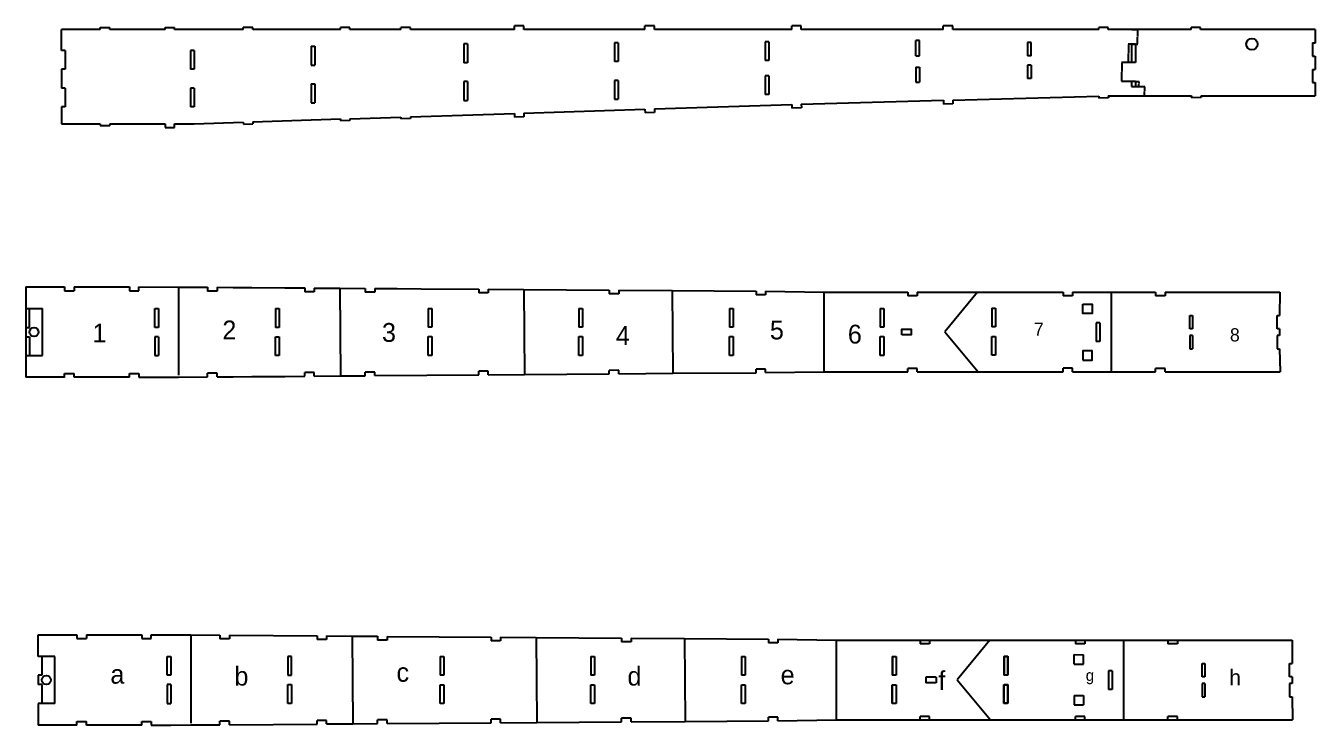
# Model space of a CAD drawing. Extents: x 8453 to 11023, y 19221 to 20564.
# Drawn here: x 10338 to 11023, y 20000 to 20371 of the extents above; entities that cross this region are included whole.
import ezdxf

# ---------------------------------------------------------------- set-up
doc = ezdxf.new("R2010")
doc.units = 0
doc.header["$MEASUREMENT"] = 0
doc.layers.get('0').update_dxf_attribs({"linetype": 'CONTINUOUS'})
doc.layers.get('Defpoints').update_dxf_attribs({"linetype": 'CONTINUOUS'})
doc.layers.add('7', color=7, linetype='CONTINUOUS')
doc.styles.add('样式_40', font='txt', dxfattribs={"height": 10})
doc.dimstyles.get("Standard").update_dxf_attribs({"dimtxt": 0.18, "dimasz": 0.18, "dimexe": 0.18, "dimexo": 0.0625, "dimgap": 0.09, "dimtad": 0, "dimtih": 1, "dimtoh": 1, "dimdec": 4, "dimzin": 0, "dimdsep": 46, "dimtxsty": 'STANDARD', "dimcen": 0.09, "dimadec": 0, "dimazin": 0, "dimtfac": 1, "dimtdec": 4, "dimtofl": 0, "dimtmove": 2, "dimatfit": 3, "dimfxl": 1, "dimtolj": 1, "dimtzin": 0, "dimarcsym": 0})

# ---------------------------------------------------------------- blocks, each defined once
blk = doc.blocks.new('*U103')
at = {"color": 242, "linetype": 'ByBlock', "style": '样式_40'}
blk.add_text('a', height=10, dxfattribs=at).set_placement((9543.49, 19951.82))
blk = doc.blocks.new('*U104')
at = {"color": 242, "linetype": 'ByBlock', "style": '样式_40'}
blk.add_text('b', height=10, dxfattribs=at).set_placement((9609.34, 19950.81))
blk = doc.blocks.new('*U105')
at = {"color": 242, "linetype": 'ByBlock', "style": '样式_40'}
blk.add_text('c', height=10, dxfattribs=at).set_placement((9695.35, 19952.83))
blk = doc.blocks.new('*U106')
at = {"color": 242, "linetype": 'ByBlock', "style": '样式_40'}
blk.add_text('d', height=10, dxfattribs=at).set_placement((9817.98, 19950.81))
blk = doc.blocks.new('*U107')
at = {"color": 242, "linetype": 'ByBlock', "style": '样式_40'}
blk.add_text('e', height=10, dxfattribs=at).set_placement((9899.29, 19951.49))
blk = doc.blocks.new('*U108')
at = {"color": 242, "linetype": 'ByBlock', "style": '样式_40'}
blk.add_text('f', height=10, dxfattribs=at).set_placement((9983.06, 19948.48))
blk = doc.blocks.new('*U109')
at = {"color": 244, "linetype": 'ByBlock'}
blk.add_text('g', height=6, dxfattribs=at).set_placement((10061.28, 19953.29))
blk = doc.blocks.new('*U120')
at = {"color": 242, "linetype": 'ByBlock', "style": '样式_40'}
blk.add_text('1', height=10, dxfattribs=at).set_placement((9540.51, 20139.99))
blk = doc.blocks.new('*U121')
at = {"color": 242, "linetype": 'ByBlock', "style": '样式_40'}
blk.add_text('2', height=10, dxfattribs=at).set_placement((9609.48, 20141.63))
blk = doc.blocks.new('*U122')
at = {"color": 242, "linetype": 'ByBlock', "style": '样式_40'}
blk.add_text('3', height=10, dxfattribs=at).set_placement((9694.21, 20140.32))
blk = doc.blocks.new('*U123')
at = {"color": 242, "linetype": 'ByBlock', "style": '样式_40'}
blk.add_text('4', height=10, dxfattribs=at).set_placement((9818.36, 20138.68))
blk = doc.blocks.new('*U124')
at = {"color": 242, "linetype": 'ByBlock', "style": '样式_40'}
blk.add_text('5', height=10, dxfattribs=at).set_placement((9900.14, 20141.63))
blk = doc.blocks.new('*U125')
at = {"color": 242, "linetype": 'ByBlock', "style": '样式_40'}
blk.add_text('6', height=10, dxfattribs=at).set_placement((9941.52, 20139.43))
blk = doc.blocks.new('*U126')
at = {"color": 244, "linetype": 'ByBlock'}
blk.add_text('7', height=7, dxfattribs=at).set_placement((10040.3, 20143.56))
blk = doc.blocks.new('*U127')
at = {"color": 244, "linetype": 'ByBlock'}
blk.add_text('8', height=7, dxfattribs=at).set_placement((10144.36, 20140.54))
blk = doc.blocks.new('*D140')
at = {"color": 0, "linetype": 'ByBlock', "lineweight": -2, "transparency": 16777216}
for p, q in [((10925.38, 20369), (10928.68, 20369)), ((10928.5, 20368.82), (10928.5, 20365.3)), ((10928.5, 20361.42), (10928.5, 20364.94)), ((10925.38, 20361.24), (10928.68, 20361.24))]:
    blk.add_line(p, q, dxfattribs=at)
at = {"color": 0, "linetype": 'ByBlock', "transparency": 16777216}
for points in [[(10928.47, 20368.82), (10928.53, 20368.82), (10928.5, 20369)], [(10928.47, 20361.42), (10928.53, 20361.42), (10928.5, 20361.24)]]:
    blk.add_solid(points, dxfattribs=at)
at = {"layer": 'Defpoints', "color": 0, "linetype": 'ByBlock', "transparency": 16777216}
for p in [(10925.32, 20369), (10928.5, 20369), (10925.32, 20361.24)]:
    blk.add_point(p, dxfattribs=at)
at = {"color": 0, "linetype": 'ByBlock', "transparency": 16777216, "insert": (10928.5, 20365.12), "char_height": 0.18, "attachment_point": 5}
blk.add_mtext('\\A1;7.7638', dxfattribs=at)
blk = doc.blocks.new('*D141')
at = {"color": 0, "linetype": 'ByBlock', "lineweight": -2, "transparency": 16777216}
for p, q in [((10925.26, 20361.24), (10923.46, 20361.24)), ((10923.64, 20361.06), (10923.64, 20356.53)), ((10925.26, 20351.47), (10923.46, 20351.47)), ((10923.64, 20351.65), (10923.64, 20356.17))]:
    blk.add_line(p, q, dxfattribs=at)
at = {"color": 0, "linetype": 'ByBlock', "transparency": 16777216}
for points in [[(10923.61, 20361.06), (10923.67, 20361.06), (10923.64, 20361.24)], [(10923.61, 20351.65), (10923.67, 20351.65), (10923.64, 20351.47)]]:
    blk.add_solid(points, dxfattribs=at)
at = {"layer": 'Defpoints', "color": 0, "linetype": 'ByBlock', "transparency": 16777216}
for p in [(10925.32, 20361.24), (10923.64, 20351.47), (10925.32, 20351.47)]:
    blk.add_point(p, dxfattribs=at)
at = {"color": 0, "linetype": 'ByBlock', "transparency": 16777216, "insert": (10923.64, 20356.35), "char_height": 0.18, "attachment_point": 5}
blk.add_mtext('\\A1;9.7655', dxfattribs=at)
blk = doc.blocks.new('*D142')
at = {"color": 0, "linetype": 'ByBlock', "lineweight": -2, "transparency": 16777216}
for p, q in [((10925.26, 20351.47), (10919.86, 20351.47)), ((10920.04, 20351.29), (10920.04, 20346.65)), ((10920.04, 20341.65), (10920.04, 20346.29)), ((10925.26, 20341.47), (10919.86, 20341.47))]:
    blk.add_line(p, q, dxfattribs=at)
at = {"color": 0, "linetype": 'ByBlock', "transparency": 16777216}
for points in [[(10920.01, 20351.29), (10920.07, 20351.29), (10920.04, 20351.47)], [(10920.01, 20341.65), (10920.07, 20341.65), (10920.04, 20341.47)]]:
    blk.add_solid(points, dxfattribs=at)
at = {"layer": 'Defpoints', "color": 0, "linetype": 'ByBlock', "transparency": 16777216}
for p in [(10925.32, 20351.47), (10920.04, 20341.47), (10925.32, 20341.47)]:
    blk.add_point(p, dxfattribs=at)
at = {"color": 0, "linetype": 'ByBlock', "transparency": 16777216, "insert": (10920.04, 20346.47), "char_height": 0.18, "attachment_point": 5}
blk.add_mtext('\\A1;10.0000', dxfattribs=at)
blk = doc.blocks.new('*D143')
at = {"color": 0, "linetype": 'ByBlock', "lineweight": -2, "transparency": 16777216}
for p, q in [((10927.38, 20341.47), (10929.37, 20341.47)), ((10927.38, 20338.76), (10929.37, 20338.76)), ((10929.19, 20341.29), (10929.19, 20340.3)), ((10929.19, 20338.94), (10929.19, 20339.94))]:
    blk.add_line(p, q, dxfattribs=at)
at = {"color": 0, "linetype": 'ByBlock', "transparency": 16777216}
for points in [[(10929.16, 20341.29), (10929.22, 20341.29), (10929.19, 20341.47)], [(10929.16, 20338.94), (10929.22, 20338.94), (10929.19, 20338.76)]]:
    blk.add_solid(points, dxfattribs=at)
at = {"layer": 'Defpoints', "color": 0, "linetype": 'ByBlock', "transparency": 16777216}
for p in [(10927.32, 20341.47), (10927.32, 20338.76), (10929.19, 20338.76)]:
    blk.add_point(p, dxfattribs=at)
at = {"color": 0, "linetype": 'ByBlock', "transparency": 16777216, "insert": (10929.19, 20340.12), "char_height": 0.18, "attachment_point": 5}
blk.add_mtext('\\A1;2.7103', dxfattribs=at)
blk = doc.blocks.new('*D144')
at = {"color": 0, "linetype": 'ByBlock', "lineweight": -2, "transparency": 16777216}
for p, q in [((10927.38, 20338.76), (10932.3, 20338.76)), ((10932.12, 20338.58), (10932.12, 20336.45)), ((10927.38, 20333.77), (10932.3, 20333.77)), ((10932.12, 20333.95), (10932.12, 20336.09))]:
    blk.add_line(p, q, dxfattribs=at)
at = {"color": 0, "linetype": 'ByBlock', "transparency": 16777216}
for points in [[(10932.09, 20338.58), (10932.15, 20338.58), (10932.12, 20338.76)], [(10932.09, 20333.95), (10932.15, 20333.95), (10932.12, 20333.77)]]:
    blk.add_solid(points, dxfattribs=at)
at = {"layer": 'Defpoints', "color": 0, "linetype": 'ByBlock', "transparency": 16777216}
for p in [(10927.32, 20338.76), (10927.32, 20333.77), (10932.12, 20333.77)]:
    blk.add_point(p, dxfattribs=at)
at = {"color": 0, "linetype": 'ByBlock', "transparency": 16777216, "insert": (10932.12, 20336.27), "char_height": 0.18, "attachment_point": 5}
blk.add_mtext('\\A1;4.9873', dxfattribs=at)

msp = doc.modelspace()

# ---------------------------------------------------------------- linework, layer by layer
for p, q in [((10597.6615, 20369.00056), (10597.6615, 20371.00056)), ((10602.6615, 20371.00056), (10597.6615, 20371.00056)), ((10597.6615, 20369.00056), (10597.6615, 20371.00056)), ((10602.6615, 20371.00056), (10597.6615, 20371.00056)), ((10602.6615, 20369.00056), (10602.6615, 20371.00056)), ((10602.6615, 20369.00056), (10602.6615, 20371.00056)), ((10666.96252, 20369.00056), (10666.96252, 20371.00056)), ((10671.96252, 20371.00056), (10666.96252, 20371.00056)), ((10666.96252, 20369.00056), (10666.96252, 20371.00056)), ((10671.96252, 20371.00056), (10666.96252, 20371.00056)), ((10671.96252, 20369.00056), (10671.96252, 20371.00056)), ((10671.96252, 20369.00056), (10671.96252, 20371.00056)), ((10744.92495, 20369.00056), (10744.92495, 20371.00056)), ((10749.92495, 20371.00056), (10744.92495, 20371.00056)), ((10744.92495, 20369.00056), (10744.92495, 20371.00056)), ((10749.92495, 20371.00056), (10744.92495, 20371.00056)), ((10749.92495, 20369.00056), (10749.92495, 20371.00056)), ((10749.92495, 20369.00056), (10749.92495, 20371.00056)), ((10825.31302, 20369.00056), (10825.31302, 20371.00056)), ((10830.31302, 20371.00056), (10825.31302, 20371.00056)), ((10825.31302, 20369.00056), (10825.31302, 20371.00056)), ((10830.31302, 20371.00056), (10825.31302, 20371.00056)), ((10830.31302, 20369.00056), (10830.31302, 20371.00056)), ((10830.31302, 20369.00056), (10830.31302, 20371.00056)), ((10357.19443, 20357.94469), (10357.19443, 20369.00056)), ((10377.82797, 20369.00056), (10357.19443, 20369.00056)), ((10357.19443, 20357.94469), (10357.19443, 20369.00056)), ((10377.82797, 20369.00056), (10357.19443, 20369.00056)), ((10377.82797, 20369.00056), (10377.82797, 20370.00056)), ((10377.82797, 20370.00056), (10382.82797, 20370.00056)), ((10377.82797, 20369.00056), (10377.82797, 20370.00056)), ((10377.82797, 20370.00056), (10382.82797, 20370.00056)), ((10382.82797, 20369.00056), (10382.82797, 20370.00056)), ((10382.82797, 20369.00056), (10382.82797, 20370.00056)), ((10412.17546, 20369.00056), (10382.82797, 20369.00056)), ((10412.17546, 20369.00056), (10382.82797, 20369.00056)), ((10412.17546, 20369.00056), (10412.17546, 20370.00056)), ((10412.17546, 20370.00056), (10417.17546, 20370.00056)), ((10412.17546, 20369.00056), (10412.17546, 20370.00056)), ((10412.17546, 20370.00056), (10417.17546, 20370.00056)), ((10417.17546, 20369.00056), (10417.17546, 20370.00056)), ((10417.17546, 20369.00056), (10417.17546, 20370.00056)), ((10453.72359, 20369.00056), (10417.17546, 20369.00056)), ((10453.72359, 20369.00056), (10417.17546, 20369.00056)), ((10453.72359, 20369.00056), (10453.72359, 20370.00056)), ((10458.72359, 20370.00056), (10453.72359, 20370.00056)), ((10453.72359, 20369.00056), (10453.72359, 20370.00056)), ((10458.72359, 20370.00056), (10453.72359, 20370.00056)), ((10458.72359, 20369.00056), (10458.72359, 20370.00056)), ((10458.72359, 20369.00056), (10458.72359, 20370.00056)), ((10505.26286, 20369.00056), (10458.72359, 20369.00056)), ((10505.26286, 20369.00056), (10458.72359, 20369.00056)), ((10505.26286, 20369.00056), (10505.26286, 20370.00056)), ((10510.26286, 20370.00056), (10505.26286, 20370.00056)), ((10505.26286, 20369.00056), (10505.26286, 20370.00056)), ((10510.26286, 20370.00056), (10505.26286, 20370.00056)), ((10510.26286, 20369.00056), (10510.26286, 20370.00056)), ((10510.26286, 20369.00056), (10510.26286, 20370.00056)), ((10537.41809, 20369.00056), (10510.26286, 20369.00056)), ((10537.41809, 20369.00056), (10510.26286, 20369.00056)), ((10537.41809, 20369.00056), (10537.41809, 20370.00056)), ((10542.41809, 20370.00056), (10537.41809, 20370.00056)), ((10537.41809, 20369.00056), (10537.41809, 20370.00056)), ((10542.41809, 20370.00056), (10537.41809, 20370.00056)), ((10542.41809, 20369.00056), (10542.41809, 20370.00056)), ((10542.41809, 20369.00056), (10542.41809, 20370.00056)), ((10597.6615, 20369.00056), (10542.41809, 20369.00056)), ((10597.6615, 20369.00056), (10542.41809, 20369.00056)), ((10666.96252, 20369.00056), (10602.6615, 20369.00056)), ((10666.96252, 20369.00056), (10602.6615, 20369.00056)), ((10744.92495, 20369.00056), (10671.96252, 20369.00056)), ((10744.92495, 20369.00056), (10671.96252, 20369.00056)), ((10825.31302, 20369.00056), (10749.92495, 20369.00056)), ((10825.31302, 20369.00056), (10749.92495, 20369.00056)), ((10907.83743, 20369.00056), (10830.31302, 20369.00056)), ((10907.83743, 20369.00056), (10830.31302, 20369.00056)), ((10907.83743, 20369.00056), (10907.83743, 20370.00056)), ((10912.83743, 20370.00056), (10907.83743, 20370.00056)), ((10907.83743, 20369.00056), (10907.83743, 20370.00056)), ((10912.83743, 20370.00056), (10907.83743, 20370.00056)), ((10912.83743, 20369.00056), (10912.83743, 20370.00056)), ((10912.83743, 20369.00056), (10912.83743, 20370.00056)), ((10956.89931, 20369.00056), (10912.83743, 20369.00056)), ((10956.89931, 20369.00056), (10912.83743, 20369.00056)), ((10956.89931, 20369.00056), (10956.89931, 20370.00056)), ((10961.89931, 20370.00056), (10956.89931, 20370.00056)), ((10956.89931, 20369.00056), (10956.89931, 20370.00056)), ((10961.89931, 20370.00056), (10956.89931, 20370.00056)), ((10961.89931, 20369.00056), (10961.89931, 20370.00056)), ((10961.89931, 20369.00056), (10961.89931, 20370.00056)), ((11022.77048, 20369.00056), (10961.89931, 20369.00056)), ((11022.77048, 20369.00056), (10961.89931, 20369.00056)), ((11022.77048, 20369.00056), (11022.77048, 20361.83901)), ((10359.19443, 20357.94469), (10357.19443, 20357.94469)), ((10359.19443, 20357.94469), (10357.19443, 20357.94469)), ((10359.19443, 20357.94469), (10359.19443, 20347.94469)), ((10359.19443, 20357.94469), (10359.19443, 20347.94469)), ((10425.63774, 20357.94469), (10425.63774, 20347.94469)), ((10427.63774, 20357.94469), (10425.63774, 20357.94469)), ((10427.63774, 20357.94469), (10427.63774, 20347.94469)), ((10489.78108, 20360.13768), (10489.78108, 20350.13768)), ((10489.78108, 20360.13768), (10491.78108, 20360.13768)), ((10491.78108, 20360.13768), (10491.78108, 20350.13768)), ((10570.78108, 20361.3825), (10570.78108, 20351.3825)), ((10572.78108, 20361.3825), (10570.78108, 20361.3825)), ((10572.78108, 20361.3825), (10572.78108, 20351.3825)), ((10650.78108, 20362.01308), (10650.78108, 20352.01308)), ((10652.78108, 20362.01308), (10650.78108, 20362.01308)), ((10652.78108, 20362.01308), (10652.78108, 20352.01308)), ((10730.78108, 20362.4743), (10730.78108, 20352.4743)), ((10732.78108, 20362.4743), (10730.78108, 20362.4743)), ((10732.78108, 20362.4743), (10732.78108, 20352.4743)), ((10927.31899, 20361.2368), (10925.31899, 20361.2368)), ((11021.3614, 20361.95519), (11021.3614, 20354.90981)), ((11021.3614, 20361.95519), (11022.77048, 20361.95519)), ((11021.3614, 20361.95519), (11021.3614, 20354.90981)), ((11021.3614, 20361.95519), (11022.77048, 20361.95519)), ((10572.78108, 20351.3825), (10570.78108, 20351.3825)), ((10652.78108, 20352.01308), (10650.78108, 20352.01308)), ((10732.78108, 20352.4743), (10730.78108, 20352.4743)), ((10810.72379, 20355.09843), (10812.72379, 20355.09843)), ((10871.96777, 20355.03473), (10869.96777, 20355.03473)), ((11021.3614, 20354.90981), (11022.77048, 20354.90981)), ((11021.3614, 20354.90981), (11022.77048, 20354.90981)), ((11022.77048, 20354.90981), (11022.77048, 20347.86443)), ((11022.77048, 20354.90981), (11022.77048, 20347.86443)), ((10359.19443, 20347.94469), (10357.19443, 20347.94469)), ((10357.19443, 20347.94469), (10357.19443, 20337.94469)), ((10359.19443, 20347.94469), (10357.19443, 20347.94469)), ((10357.19443, 20347.94469), (10357.19443, 20337.94469)), ((10427.63774, 20347.94469), (10425.63774, 20347.94469)), ((10489.78108, 20350.13768), (10491.78108, 20350.13768)), ((10732.78108, 20344.4743), (10730.78108, 20344.4743)), ((10730.78108, 20344.4743), (10730.78108, 20334.4743)), ((10732.78108, 20344.4743), (10732.78108, 20334.4743)), ((10810.72379, 20349.09843), (10812.72379, 20349.09843)), ((10871.96777, 20350.03473), (10869.96777, 20350.03473)), ((11021.3614, 20347.86443), (11022.77048, 20347.86443)), ((11021.3614, 20347.86443), (11021.3614, 20340.81905)), ((11021.3614, 20347.86443), (11022.77048, 20347.86443)), ((11021.3614, 20347.86443), (11021.3614, 20340.81905)), ((10359.19443, 20337.94469), (10357.19443, 20337.94469)), ((10359.19443, 20337.94469), (10357.19443, 20337.94469)), ((10359.19443, 20337.94469), (10359.19443, 20327.94469)), ((10359.19443, 20337.94469), (10359.19443, 20327.94469)), ((10427.63774, 20337.94469), (10425.63774, 20337.94469)), ((10425.63774, 20337.94469), (10425.63774, 20327.94469)), ((10427.63774, 20337.94469), (10427.63774, 20327.94469)), ((10489.78108, 20340.13768), (10491.78108, 20340.13768)), ((10489.78108, 20340.13768), (10489.78108, 20330.13768)), ((10491.78108, 20340.13768), (10491.78108, 20330.13768)), ((10572.78108, 20341.3825), (10570.78108, 20341.3825)), ((10570.78108, 20341.3825), (10570.78108, 20331.3825)), ((10572.78108, 20341.3825), (10572.78108, 20331.3825)), ((10652.78108, 20342.01308), (10650.78108, 20342.01308)), ((10650.78108, 20342.01308), (10650.78108, 20332.01308)), ((10652.78108, 20342.01308), (10652.78108, 20332.01308)), ((10927.31899, 20341.4713), (10925.31899, 20341.4713)), ((11021.3614, 20340.81905), (11022.77048, 20340.81905)), ((11021.3614, 20340.81905), (11022.77048, 20340.81905)), ((10489.78108, 20330.13768), (10491.78108, 20330.13768)), ((10732.78108, 20334.4743), (10730.78108, 20334.4743)), ((10825.37677, 20331.44623), (10825.44133, 20329.44727)), ((10830.37752, 20331.57916), (10830.44116, 20329.60876)), ((10907.93061, 20333.64075), (10907.96289, 20332.64128)), ((10912.96272, 20332.80276), (10907.96289, 20332.64128)), ((10912.93136, 20333.77369), (10912.96272, 20332.80276)), ((10957.13803, 20333.77369), (10957.15549, 20332.77384)), ((10962.15473, 20332.8611), (10957.15549, 20332.77384)), ((10962.13606, 20333.77369), (10962.15473, 20332.8611)), ((10359.19443, 20327.94469), (10357.19443, 20327.94469)), ((10357.19443, 20327.94469), (10357.19443, 20319.00056)), ((10359.19443, 20327.94469), (10357.19443, 20327.94469)), ((10357.19443, 20327.94469), (10357.19443, 20319.00056)), ((10427.63774, 20327.94469), (10425.63774, 20327.94469)), ((10542.415, 20322.7047), (10597.65652, 20324.48878)), ((10597.65652, 20324.48893), (10597.72108, 20322.48997)), ((10602.65635, 20324.65027), (10666.95517, 20326.72704)), ((10602.65635, 20324.65041), (10602.72091, 20322.65146)), ((10666.95517, 20326.72704), (10667.01974, 20324.72808)), ((10672.01957, 20324.88957), (10667.01974, 20324.72808)), ((10671.955, 20326.88852), (10744.91494, 20329.24503)), ((10671.955, 20326.88852), (10672.01957, 20324.88957)), ((10744.91494, 20329.24503), (10744.9795, 20327.24607)), ((10749.97933, 20327.40756), (10744.9795, 20327.24607)), ((10749.91477, 20329.40652), (10749.97933, 20327.40756)), ((10830.44116, 20329.60876), (10825.44133, 20329.44727)), ((10357.19443, 20319.00056), (10377.82797, 20319.00056)), ((10377.82797, 20319.00056), (10377.82797, 20318.00056)), ((10377.82797, 20318.00056), (10382.82797, 20318.00056)), ((10382.82797, 20319.00056), (10412.17546, 20319.00056)), ((10382.82797, 20319.00056), (10382.82797, 20318.00056)), ((10412.17546, 20319.00056), (10412.17546, 20317.00056)), ((10412.17546, 20317.00056), (10417.16022, 20317.00056)), ((10417.16022, 20317.00056), (10417.16022, 20319.00056)), ((10417.16022, 20319.00056), (10427.63774, 20319.00056)), ((10427.63774, 20319.00056), (10453.72342, 20319.84309)), ((10453.72352, 20319.83994), (10453.7558, 20318.84046)), ((10453.7558, 20318.84046), (10458.75563, 20319.00195)), ((10458.72335, 20320.00143), (10505.26104, 20321.50453)), ((10458.72335, 20320.00143), (10458.75563, 20319.00195)), ((10505.26104, 20321.50468), (10505.29332, 20320.5052)), ((10510.29315, 20320.66668), (10505.29332, 20320.5052)), ((10510.26087, 20321.66616), (10537.41517, 20322.54307)), ((10510.26087, 20321.66616), (10510.29315, 20320.66668)), ((10537.41517, 20322.54321), (10537.44745, 20321.54373)), ((10542.44728, 20321.70522), (10537.44745, 20321.54373)), ((10542.415, 20322.7047), (10542.44728, 20321.70522)), ((10602.72091, 20322.65146), (10597.72108, 20322.48997)), ((10338.26938, 20232.32771), (10338.26938, 20220.82771)), ((10338.26938, 20232.32771), (10358.90276, 20232.32771)), ((10358.90276, 20232.32771), (10358.90276, 20230.32771)), ((10358.90276, 20230.32771), (10363.90292, 20230.32771)), ((10363.90292, 20232.32771), (10393.25062, 20232.32771)), ((10363.90292, 20232.32771), (10363.90292, 20230.32771)), ((10393.25062, 20232.32771), (10393.25062, 20230.32771)), ((10393.25062, 20230.32771), (10398.25062, 20230.32771)), ((10398.25062, 20230.32771), (10398.25062, 20232.32771)), ((10398.25062, 20232.32771), (10419.38862, 20232.22109)), ((10419.38862, 20232.22109), (10419.40322, 20185.38523)), ((10419.38862, 20232.22109), (10434.80018, 20232.14335)), ((10434.80018, 20232.14335), (10434.80018, 20230.10796)), ((10439.80018, 20230.10796), (10434.80018, 20230.10796)), ((10439.80018, 20232.10796), (10448.40843, 20232.04702)), ((10439.80018, 20232.10796), (10439.80018, 20230.10796)), ((10448.40843, 20232.04702), (10458.25391, 20231.97733)), ((10458.23838, 20231.97744), (10475.84352, 20231.85282)), ((10475.84352, 20231.85282), (10486.33967, 20231.77853)), ((10486.33967, 20231.77853), (10486.33967, 20229.77853)), ((10491.33967, 20229.74313), (10486.33967, 20229.77853)), ((10491.33967, 20231.74313), (10504.91728, 20231.64702)), ((10491.33967, 20231.74313), (10491.33967, 20229.74313)), ((10504.91728, 20231.64702), (10518.49489, 20231.55091)), ((10504.91728, 20231.64702), (10505.27708, 20185.0738)), ((10518.49489, 20231.55099), (10518.49489, 20229.5156)), ((10523.49489, 20229.5156), (10518.49489, 20229.5156)), ((10523.49489, 20231.5156), (10523.49489, 20229.5156)), ((10523.49489, 20231.51552), (10535.4275, 20231.43106)), ((10535.4275, 20231.43106), (10548.10362, 20231.34098)), ((10548.1013, 20231.341), (10578.7383, 20231.12897)), ((10578.7383, 20231.13464), (10578.7383, 20229.13464)), ((10583.7383, 20229.09911), (10578.7383, 20229.13464)), ((10583.7383, 20231.08777), (10602.633, 20230.95684)), ((10583.7383, 20231.08777), (10583.7383, 20229.09911)), ((10602.633, 20230.95684), (10648.03932, 20230.6422)), ((10602.633, 20230.95684), (10602.98287, 20185.66939)), ((10648.03932, 20230.64217), (10648.03932, 20228.64217)), ((10653.03932, 20228.60664), (10648.03932, 20228.64217)), ((10653.03932, 20230.59539), (10681.38527, 20230.39615)), ((10653.03932, 20230.59539), (10653.03932, 20228.60664)), ((10681.38158, 20230.39618), (10681.72075, 20186.4941)), ((10681.38527, 20230.39615), (10726.00175, 20230.08254)), ((10726.00175, 20230.08251), (10726.00175, 20228.04698)), ((10731.00175, 20228.04698), (10726.00175, 20228.04698)), ((10731.00175, 20230.04698), (10761.94151, 20229.59399)), ((10731.00175, 20230.04698), (10731.00175, 20228.04698)), ((10761.94151, 20229.59399), (10761.94151, 20187.31013)), ((10806.44361, 20229.59399), (10806.44361, 20227.55846)), ((10811.44361, 20227.55846), (10806.44361, 20227.55846)), ((10811.44361, 20229.59399), (10811.44361, 20227.55846)), ((10843.41849, 20229.59399), (10826.12341, 20208.55614)), ((10888.96803, 20229.59399), (10888.96803, 20227.67111)), ((10893.96803, 20227.67111), (10888.96803, 20227.67111)), ((10893.96803, 20229.59399), (10893.96803, 20227.67111)), ((10914.4571, 20229.59399), (10914.4571, 20187.31013)), ((10938.0305, 20229.59399), (10938.02991, 20227.67061)), ((10943.02991, 20227.67061), (10938.02991, 20227.67061)), ((10943.02991, 20229.59399), (10943.02991, 20227.67061)), ((11003.92456, 20229.59399), (11003.89943, 20217.13447)), ((10338.26938, 20220.82771), (10340.26938, 20220.82771)), ((10340.26938, 20220.82771), (10347.06938, 20220.82771)), ((10340.26938, 20210.82771), (10340.26938, 20220.82771)), ((10347.06938, 20195.82771), (10347.06938, 20220.82771)), ((10406.7129, 20210.82771), (10406.7129, 20220.82771)), ((10406.7129, 20220.82771), (10408.7129, 20220.82771)), ((10408.71246, 20220.82771), (10408.71246, 20210.82771)), ((10470.84051, 20220.82782), (10472.84051, 20220.82782)), ((10470.84051, 20220.82782), (10470.84051, 20210.82782)), ((10472.84051, 20220.82782), (10472.84051, 20210.82782)), ((10551.85603, 20220.924), (10553.85603, 20220.924)), ((10551.85603, 20220.924), (10551.85603, 20210.924)), ((10553.85603, 20220.924), (10553.85603, 20210.924)), ((10631.85603, 20220.924), (10633.85603, 20220.924)), ((10631.85603, 20220.924), (10631.85603, 20210.924)), ((10633.85603, 20220.924), (10633.85603, 20210.924)), ((10711.84824, 20220.924), (10713.84824, 20220.924)), ((10711.84824, 20220.924), (10711.84824, 20210.924)), ((10713.84824, 20220.924), (10713.84824, 20210.924)), ((10791.84824, 20220.924), (10793.84824, 20220.924)), ((10791.84824, 20220.924), (10791.84824, 20210.924)), ((10793.84824, 20220.924), (10793.84824, 20210.924)), ((10851.09222, 20221.0489), (10853.09222, 20221.0489)), ((10851.09222, 20221.0489), (10851.09222, 20211.0489)), ((10853.09222, 20221.0489), (10853.09222, 20211.0489)), ((10908.44963, 20213.32774), (10906.44963, 20213.32774)), ((10908.44963, 20213.32774), (10908.44963, 20203.32774)), ((10956.17453, 20210.08909), (10956.17453, 20217.13447)), ((10956.17453, 20217.13447), (10957.5836, 20217.13447)), ((10957.58329, 20217.13447), (10957.58329, 20210.08909)), ((11002.49036, 20210.08909), (11002.49036, 20217.13447)), ((11002.49036, 20217.13447), (11003.89943, 20217.13447)), ((10338.26938, 20210.82771), (10338.26938, 20205.82771)), ((10338.26938, 20210.82771), (10340.26938, 20210.82771)), ((10408.7129, 20210.82771), (10406.7129, 20210.82771)), ((10472.84051, 20210.82782), (10470.84051, 20210.82782)), ((10553.85603, 20210.924), (10551.85603, 20210.924)), ((10633.85603, 20210.924), (10631.85603, 20210.924)), ((10713.84824, 20210.924), (10711.84824, 20210.924)), ((10793.84824, 20210.924), (10791.84824, 20210.924)), ((10826.12341, 20208.55614), (10843.91789, 20187.31013)), ((10853.09222, 20211.0489), (10851.09222, 20211.0489)), ((10957.5836, 20210.08909), (10956.17453, 20210.08909)), ((10957.5836, 20206.5664), (10956.17453, 20206.5664)), ((10956.17453, 20206.5664), (10956.17453, 20199.52102)), ((10957.5836, 20206.5664), (10957.5836, 20199.52102)), ((11003.89943, 20210.08909), (11002.49036, 20210.08909)), ((11003.89943, 20206.5664), (11002.49036, 20206.5664)), ((11002.49036, 20206.5664), (11002.49036, 20199.52102)), ((10338.26938, 20205.82771), (10340.26938, 20205.82771)), ((10340.26938, 20205.82771), (10340.26938, 20195.82771)), ((10408.7129, 20205.82771), (10406.7129, 20205.82771)), ((10406.7129, 20205.82771), (10406.7129, 20195.82771)), ((10408.7129, 20205.82771), (10408.7129, 20195.82771)), ((10470.84051, 20205.82782), (10472.84051, 20205.82782)), ((10470.84051, 20195.82782), (10470.84051, 20205.82782)), ((10472.84051, 20205.82782), (10472.84051, 20195.82782)), ((10551.85603, 20205.924), (10553.85603, 20205.924)), ((10551.85603, 20195.924), (10551.85603, 20205.924)), ((10553.85603, 20205.924), (10553.85603, 20195.924)), ((10631.85603, 20205.924), (10633.85603, 20205.924)), ((10631.85603, 20195.924), (10631.85603, 20205.924)), ((10633.85603, 20205.924), (10633.85603, 20195.924)), ((10711.84824, 20205.924), (10713.84824, 20205.924)), ((10711.84824, 20195.924), (10711.84824, 20205.924)), ((10713.84824, 20205.924), (10713.84824, 20195.924)), ((10791.84824, 20205.924), (10793.84824, 20205.924)), ((10791.84824, 20195.924), (10791.84824, 20205.924)), ((10793.84824, 20205.924), (10793.84824, 20195.924)), ((10851.09222, 20206.0489), (10853.09222, 20206.0489)), ((10851.09222, 20196.0489), (10851.09222, 20206.0489)), ((10853.09222, 20206.0489), (10853.09222, 20196.0489)), ((10908.44963, 20203.32774), (10906.44963, 20203.32774)), ((10338.26938, 20195.82771), (10338.2696, 20184.32777)), ((10338.26938, 20195.82771), (10340.26938, 20195.82771)), ((10340.26938, 20195.82771), (10347.06938, 20195.82771)), ((10406.7129, 20195.82771), (10408.7129, 20195.82771)), ((10472.84051, 20195.82782), (10470.84051, 20195.82782)), ((10553.85603, 20195.924), (10551.85603, 20195.924)), ((10633.85603, 20195.924), (10631.85603, 20195.924)), ((10713.84824, 20195.924), (10711.84824, 20195.924)), ((10793.84824, 20195.924), (10791.84824, 20195.924)), ((10853.09222, 20196.0489), (10851.09222, 20196.0489)), ((10956.17453, 20199.52102), (10957.5836, 20199.52102)), ((11002.49036, 20199.52102), (11003.89943, 20199.52102)), ((10358.90297, 20184.27834), (10358.90297, 20186.27834)), ((10358.90297, 20186.27834), (10363.90314, 20186.27834)), ((10363.90314, 20184.3278), (10363.90314, 20186.27834)), ((10393.25062, 20184.3278), (10393.25062, 20186.3278)), ((10393.25062, 20186.3278), (10398.25062, 20186.3278)), ((10398.25062, 20186.3278), (10398.25062, 20184.3278)), ((10434.80006, 20184.52933), (10434.80006, 20186.51535)), ((10439.80006, 20186.51535), (10434.80006, 20186.51535)), ((10439.80006, 20184.56796), (10439.80006, 20186.51535)), ((10491.33955, 20186.88032), (10486.33955, 20186.84493)), ((10486.33955, 20184.9275), (10486.33955, 20186.84493)), ((10491.33955, 20184.96613), (10491.33955, 20186.88032)), ((10518.49477, 20185.17591), (10518.49477, 20187.10793)), ((10523.49477, 20187.10793), (10518.49477, 20187.10793)), ((10523.49477, 20185.21454), (10523.49477, 20187.10793)), ((10583.73818, 20187.54121), (10578.73818, 20187.50568)), ((10578.73818, 20185.64132), (10578.73818, 20187.50568)), ((10583.73818, 20185.67995), (10583.73818, 20187.54121)), ((10602.98164, 20185.82861), (10648.0392, 20186.1767)), ((10653.0392, 20188.03365), (10648.0392, 20187.99812)), ((10648.0392, 20186.1767), (10648.0392, 20187.99812)), ((10653.0392, 20186.21533), (10653.0392, 20188.03365)), ((10653.0392, 20186.21533), (10681.72119, 20186.43691)), ((10681.72119, 20186.43691), (10726.00163, 20186.779)), ((10726.00163, 20186.779), (10726.00163, 20188.58767)), ((10731.00163, 20188.58767), (10726.00163, 20188.58767)), ((10731.00163, 20186.81763), (10731.00163, 20188.58767)), ((10731.00163, 20186.81763), (10761.93992, 20187.3101)), ((10806.44349, 20187.31013), (10806.44349, 20189.01934)), ((10811.44349, 20189.01934), (10806.44349, 20189.01934)), ((10811.44349, 20187.31013), (10811.44349, 20189.01934)), ((10888.96791, 20187.31013), (10888.96791, 20189.09313)), ((10893.96791, 20189.09313), (10888.96791, 20189.09313)), ((10893.96791, 20187.31013), (10893.96791, 20189.09313)), ((10938.02979, 20187.31013), (10938.02979, 20189.06393)), ((10943.02979, 20189.06393), (10938.02979, 20189.06393)), ((10943.02979, 20187.31013), (10943.02979, 20189.06393)), ((10358.90292, 20184.32779), (10338.2696, 20184.32777)), ((10393.25062, 20184.3278), (10363.90292, 20184.3278)), ((10398.25062, 20184.3278), (10419.40789, 20184.44446)), ((10419.40789, 20184.44446), (10434.80006, 20184.52933)), ((10439.80006, 20184.56473), (10448.40887, 20184.62566)), ((10448.40887, 20184.62566), (10458.25317, 20184.69535)), ((10458.25317, 20184.69535), (10475.8423, 20184.82007)), ((10475.8423, 20184.82007), (10486.33955, 20184.8943)), ((10491.33955, 20184.96613), (10505.27708, 20185.0738)), ((10505.27708, 20185.0738), (10518.49477, 20185.17591)), ((10523.49477, 20185.21454), (10578.73818, 20185.64132)), ((10583.73818, 20185.67995), (10602.98164, 20185.82861)), ((10344.82138, 20047.61645), (10365.45475, 20047.61645)), ((10344.8214, 20036.11648), (10344.82138, 20047.61645)), ((10365.45475, 20047.61645), (10365.45475, 20045.61645)), ((10365.45475, 20045.61645), (10370.45491, 20045.61645)), ((10370.45491, 20047.61645), (10399.8024, 20047.61645)), ((10370.45491, 20047.61645), (10370.45491, 20045.61645)), ((10399.8024, 20047.61645), (10399.8024, 20045.61645)), ((10399.8024, 20045.61645), (10404.78716, 20045.61645)), ((10404.78716, 20045.61645), (10404.78716, 20047.61645)), ((10404.78716, 20047.61645), (10415.26468, 20047.61645)), ((10415.26468, 20047.61645), (10425.93969, 20047.53745)), ((10425.93969, 20047.53745), (10441.35214, 20047.4234)), ((10425.94062, 20047.50982), (10425.95521, 20000.67397)), ((10441.35214, 20047.4234), (10441.35214, 20045.38801)), ((10446.35214, 20045.38801), (10441.35214, 20045.38801)), ((10446.35214, 20047.3864), (10446.35214, 20045.38801)), ((10446.35214, 20047.3864), (10492.89146, 20047.042)), ((10492.89146, 20047.042), (10492.89146, 20045.05858)), ((10497.89146, 20045.02318), (10492.89146, 20045.05858)), ((10497.89146, 20047.005), (10497.89146, 20045.02318)), ((10497.89146, 20047.005), (10511.47068, 20046.90452)), ((10511.46927, 20046.93576), (10511.82907, 20000.36254)), ((10511.47068, 20046.90452), (10525.04668, 20046.80405)), ((10525.04668, 20046.80405), (10525.04668, 20044.79557)), ((10530.04668, 20044.79557), (10525.04668, 20044.79557)), ((10530.04668, 20046.76705), (10530.04668, 20044.79557)), ((10530.04668, 20046.76705), (10585.29009, 20046.35825)), ((10585.29009, 20046.35825), (10585.29009, 20044.40335)), ((10590.29009, 20044.36782), (10585.29009, 20044.40335)), ((10590.29009, 20046.32125), (10590.29009, 20044.36782)), ((10590.29009, 20046.32125), (10609.18549, 20046.18142)), ((10609.185, 20046.24558), (10609.53486, 20000.95813)), ((10609.18549, 20046.18142), (10654.59111, 20045.84542)), ((10654.59111, 20045.84542), (10654.59111, 20043.91091)), ((10659.59111, 20043.87538), (10654.59111, 20043.91091)), ((10659.59111, 20045.80841), (10659.59111, 20043.87538)), ((10659.59111, 20045.80841), (10687.93424, 20045.59867)), ((10687.93358, 20045.68491), (10688.27274, 20001.78284)), ((10687.93424, 20045.59867), (10732.55354, 20045.26849)), ((10732.55354, 20045.26849), (10732.55354, 20043.3214)), ((10737.55354, 20043.3214), (10732.55354, 20043.3214)), ((10737.55354, 20045.23149), (10737.55354, 20043.3214)), ((10737.55354, 20045.23149), (10768.4935, 20044.75874)), ((10768.4935, 20044.88272), (10768.4935, 20002.59886)), ((10768.4935, 20044.75874), (10768.4935, 20002.47489)), ((10812.9956, 20044.75874), (10812.9956, 20042.72322)), ((10817.9956, 20042.72322), (10812.9956, 20042.72322)), ((10817.9956, 20044.75874), (10817.9956, 20042.72322)), ((10849.97048, 20044.75874), (10832.67541, 20023.7209)), ((10895.52002, 20044.75874), (10895.52002, 20042.83586)), ((10900.52002, 20042.83586), (10895.52002, 20042.83586)), ((10900.52002, 20044.75874), (10900.52002, 20042.83586)), ((10921.00909, 20044.75874), (10921.00909, 20002.47489)), ((10944.5825, 20044.75874), (10944.5819, 20042.83537)), ((10949.5819, 20042.83537), (10944.5819, 20042.83537)), ((10949.5819, 20044.75874), (10949.5819, 20042.83537)), ((11010.47656, 20044.75874), (11010.45142, 20032.29922)), ((10353.62116, 20036.11648), (10344.8214, 20036.11648)), ((10346.8214, 20036.11648), (10346.8214, 20026.11648)), ((10353.62116, 20011.11648), (10353.62116, 20036.11648)), ((10413.26468, 20026.11645), (10413.26468, 20036.11645)), ((10413.26468, 20036.11645), (10415.26468, 20036.11645)), ((10415.26423, 20036.11645), (10415.26423, 20026.11645)), ((10479.40351, 20036.11648), (10477.40351, 20036.11648)), ((10477.40351, 20036.11648), (10477.40351, 20026.11648)), ((10479.40351, 20026.11648), (10479.40351, 20036.11648)), ((10558.25086, 20036.09179), (10560.25086, 20036.09179)), ((10558.25086, 20036.09179), (10558.25086, 20026.09179)), ((10560.25086, 20036.09179), (10560.25086, 20026.09179)), ((10638.25086, 20036.09179), (10640.25086, 20036.09179)), ((10638.25086, 20036.09179), (10638.25086, 20026.09179)), ((10640.25086, 20036.09179), (10640.25086, 20026.09179)), ((10718.24307, 20036.09179), (10720.24307, 20036.09179)), ((10718.24307, 20036.09179), (10718.24307, 20026.09179)), ((10720.24307, 20036.09179), (10720.24307, 20026.09179)), ((10798.24307, 20036.09179), (10800.24307, 20036.09179)), ((10798.24307, 20036.09179), (10798.24307, 20026.09179)), ((10798.40023, 20036.08876), (10800.40023, 20036.08876)), ((10798.40023, 20036.08876), (10798.40023, 20026.08876)), ((10800.24307, 20036.09179), (10800.24307, 20026.09179)), ((10800.40023, 20036.08876), (10800.40023, 20026.08876)), ((10857.48704, 20036.09179), (10859.48704, 20036.09179)), ((10857.48704, 20036.09179), (10857.48704, 20026.09179)), ((10857.64421, 20036.21365), (10859.64421, 20036.21365)), ((10857.64421, 20036.21365), (10857.64421, 20026.21365)), ((10859.48704, 20036.09179), (10859.48704, 20026.09179)), ((10859.64421, 20036.21365), (10859.64421, 20026.21365)), ((10894.76703, 20032.02221), (10894.76703, 20037.0499)), ((10894.76703, 20037.0499), (10899.76703, 20036.9859)), ((10899.76703, 20032.02221), (10899.76703, 20036.9859)), ((10894.76703, 20032.02221), (10899.76703, 20032.02221)), ((10962.72652, 20025.25384), (10962.72652, 20032.29922)), ((10962.72652, 20032.29922), (10964.1356, 20032.29922)), ((10964.13528, 20032.29922), (10964.13528, 20025.25384)), ((11009.04235, 20025.25384), (11009.04235, 20032.29922)), ((11009.04235, 20032.29922), (11010.45142, 20032.29922)), ((10346.8214, 20026.11648), (10344.8214, 20026.11648)), ((10344.8214, 20026.11648), (10344.8214, 20021.11648)), ((10415.26468, 20026.11645), (10413.26468, 20026.11645)), ((10477.40351, 20026.11648), (10479.40351, 20026.11648)), ((10560.25086, 20026.09179), (10558.25086, 20026.09179)), ((10640.25086, 20026.09179), (10638.25086, 20026.09179)), ((10720.24307, 20026.09179), (10718.24307, 20026.09179)), ((10800.24307, 20026.09179), (10798.24307, 20026.09179)), ((10800.40023, 20026.08876), (10798.40023, 20026.08876)), ((10821.58198, 20025.08876), (10816.13419, 20025.08876)), ((10816.13419, 20025.08876), (10816.13419, 20022.08876)), ((10821.58198, 20022.08876), (10816.13419, 20022.08876)), ((10821.58198, 20025.08876), (10821.58198, 20022.08876)), ((10832.67541, 20023.7209), (10850.46989, 20002.47489)), ((10859.48704, 20026.09179), (10857.48704, 20026.09179)), ((10859.64421, 20026.21365), (10857.64421, 20026.21365)), ((10915.00162, 20028.4925), (10913.00162, 20028.4925)), ((10915.00162, 20028.4925), (10915.00162, 20018.4925)), ((10964.1356, 20025.25384), (10962.72652, 20025.25384)), ((10964.1356, 20021.73115), (10962.72652, 20021.73115)), ((10962.72652, 20021.73115), (10962.72652, 20014.68577)), ((10964.1356, 20021.73115), (10964.1356, 20014.68577)), ((11010.45142, 20025.25384), (11009.04235, 20025.25384)), ((11010.45142, 20021.73115), (11009.04235, 20021.73115)), ((11009.04235, 20021.73115), (11009.04235, 20014.68577)), ((10346.8214, 20021.11648), (10344.8214, 20021.11648)), ((10346.8214, 20021.11648), (10346.8214, 20011.11648)), ((10415.26468, 20021.11645), (10413.26468, 20021.11645)), ((10413.26468, 20021.11645), (10413.26468, 20011.11645)), ((10415.26468, 20021.11645), (10415.26468, 20011.11645)), ((10477.40351, 20021.11648), (10479.40351, 20021.11648)), ((10477.40351, 20011.11648), (10477.40351, 20021.11648)), ((10479.40351, 20021.11648), (10479.40351, 20011.11648)), ((10558.25086, 20021.09179), (10560.25086, 20021.09179)), ((10558.25086, 20011.09179), (10558.25086, 20021.09179)), ((10560.25086, 20021.09179), (10560.25086, 20011.09179)), ((10638.25086, 20021.09179), (10640.25086, 20021.09179)), ((10638.25086, 20011.09179), (10638.25086, 20021.09179)), ((10640.25086, 20021.09179), (10640.25086, 20011.09179)), ((10718.24307, 20021.09179), (10720.24307, 20021.09179)), ((10718.24307, 20011.09179), (10718.24307, 20021.09179)), ((10720.24307, 20021.09179), (10720.24307, 20011.09179)), ((10798.24307, 20021.09179), (10800.24307, 20021.09179)), ((10798.24307, 20011.09179), (10798.24307, 20021.09179)), ((10798.40023, 20021.08876), (10800.40023, 20021.08876)), ((10798.40023, 20011.08876), (10798.40023, 20021.08876)), ((10800.24307, 20021.09179), (10800.24307, 20011.09179)), ((10800.40023, 20021.08876), (10800.40023, 20011.08876)), ((10857.48704, 20021.09179), (10859.48704, 20021.09179)), ((10857.48704, 20011.09179), (10857.48704, 20021.09179)), ((10857.64421, 20021.21365), (10859.64421, 20021.21365)), ((10857.64421, 20011.21365), (10857.64421, 20021.21365)), ((10859.48704, 20021.09179), (10859.48704, 20011.09179)), ((10859.64421, 20021.21365), (10859.64421, 20011.21365)), ((10894.76703, 20015.4051), (10894.76703, 20010.37741)), ((10894.76703, 20015.4051), (10899.76703, 20015.4051)), ((10899.76703, 20015.4051), (10899.76703, 20010.44141)), ((10915.00162, 20018.4925), (10913.00162, 20018.4925)), ((10353.62116, 20011.11648), (10344.8214, 20011.11648)), ((10344.8214, 20011.11648), (10344.82141, 19999.61651)), ((10413.26468, 20011.11645), (10415.26468, 20011.11645)), ((10479.40351, 20011.11648), (10477.40351, 20011.11648)), ((10560.25086, 20011.09179), (10558.25086, 20011.09179)), ((10640.25086, 20011.09179), (10638.25086, 20011.09179)), ((10720.24307, 20011.09179), (10718.24307, 20011.09179)), ((10800.24307, 20011.09179), (10798.24307, 20011.09179)), ((10800.40023, 20011.08876), (10798.40023, 20011.08876)), ((10859.48704, 20011.09179), (10857.48704, 20011.09179)), ((10859.64421, 20011.21365), (10857.64421, 20011.21365)), ((10894.76703, 20010.37741), (10899.76703, 20010.44141)), ((10962.72652, 20014.68577), (10964.1356, 20014.68577)), ((11009.04235, 20014.68577), (11010.45142, 20014.68577)), ((10365.45475, 19999.56708), (10365.45475, 20001.56708)), ((10365.45475, 20001.56708), (10370.45491, 20001.56708)), ((10370.45491, 19999.56708), (10370.45491, 20001.56708)), ((10399.8024, 19999.61654), (10399.8024, 20001.61654)), ((10399.8024, 20001.61654), (10404.78716, 20001.61654)), ((10404.78716, 20001.61654), (10404.78716, 19999.61654)), ((10441.35213, 19999.80738), (10441.35213, 20001.7934)), ((10446.35213, 20001.7934), (10441.35213, 20001.7934)), ((10446.35213, 19999.84396), (10446.35213, 20001.7934)), ((10497.89145, 20002.15829), (10492.89145, 20002.12289)), ((10492.89145, 20000.18442), (10492.89145, 20002.12289)), ((10497.89145, 20000.221), (10497.89145, 20002.15829)), ((10525.04668, 20000.41965), (10525.04668, 20002.3859)), ((10530.04668, 20002.3859), (10525.04668, 20002.3859)), ((10530.04668, 20000.45623), (10530.04668, 20002.3859)), ((10590.29009, 20002.81365), (10585.29009, 20002.77812)), ((10585.29009, 20000.86036), (10585.29009, 20002.77812)), ((10590.29009, 20000.89694), (10590.29009, 20002.81365)), ((10609.53422, 20001.03772), (10654.59111, 20001.36734)), ((10659.59111, 20003.30609), (10654.59111, 20003.27056)), ((10654.59111, 20001.36734), (10654.59111, 20003.27056)), ((10659.59111, 20001.40392), (10659.59111, 20003.30609)), ((10659.59111, 20001.40392), (10688.27398, 20001.61375)), ((10688.27398, 20001.61375), (10732.55354, 20001.93768)), ((10732.55354, 20001.93768), (10732.55354, 20003.86007)), ((10737.55354, 20003.86007), (10732.55354, 20003.86007)), ((10737.55354, 20001.97425), (10737.55354, 20003.86007)), ((10737.55354, 20001.97425), (10768.49542, 20002.44163)), ((10812.99548, 20002.47489), (10812.99548, 20004.1841)), ((10817.99548, 20004.1841), (10812.99548, 20004.1841)), ((10817.99548, 20002.47489), (10817.99548, 20004.1841)), ((10895.5199, 20002.47489), (10895.5199, 20004.25789)), ((10900.5199, 20004.25789), (10895.5199, 20004.25789)), ((10900.5199, 20002.47489), (10900.5199, 20004.25789)), ((10944.58178, 20002.47489), (10944.58178, 20004.22869)), ((10949.58178, 20004.22869), (10944.58178, 20004.22869)), ((10949.58178, 20002.47489), (10949.58178, 20004.22869)), ((10365.45491, 19999.61653), (10344.82159, 19999.61651)), ((10399.8024, 19999.61654), (10370.45491, 19999.61654)), ((10404.78716, 19999.61654), (10415.26468, 19999.61654)), ((10415.26468, 19999.61654), (10425.9564, 19999.69475)), ((10425.9564, 19999.69475), (10441.35213, 19999.80738)), ((10446.35213, 19999.84396), (10492.89145, 20000.18442)), ((10497.89145, 20000.221), (10511.82936, 20000.32296)), ((10511.82936, 20000.32296), (10525.04668, 20000.41965)), ((10530.04668, 20000.45623), (10585.29009, 20000.86036)), ((10590.29009, 20000.89694), (10609.53422, 20001.03772))]:
    msp.add_line(p, q)
at = {"color": 7}
for p, q in [((10812.72379, 20363.09843), (10810.72379, 20363.09843)), ((10810.72379, 20355.09843), (10810.72379, 20363.09843)), ((10812.72379, 20355.09843), (10812.72379, 20363.09843)), ((10871.96777, 20362.03473), (10869.96777, 20362.03473)), ((10869.96777, 20362.03473), (10869.96777, 20355.03473)), ((10871.96777, 20355.03473), (10871.96777, 20362.03473)), ((10925.31899, 20361.2368), (10925.31899, 20351.4713)), ((10927.31899, 20361.2368), (10927.31899, 20351.4713)), ((10927.31899, 20351.4713), (10925.31899, 20351.4713)), ((10810.72379, 20349.09843), (10810.72379, 20341.09843)), ((10812.72379, 20349.09843), (10812.72379, 20341.09843)), ((10869.96777, 20350.03473), (10869.96777, 20343.03473)), ((10871.96777, 20350.03473), (10871.96777, 20343.03473)), ((10871.96777, 20343.03473), (10869.96777, 20343.03473)), ((10925.31899, 20341.4713), (10925.31899, 20338.77369)), ((10927.31899, 20341.4713), (10927.31899, 20338.77369))]:
    msp.add_line(p, q, dxfattribs=at)
at = {"linetype": 'ByBlock'}
for p, q in [((10810.72379, 20341.09843), (10812.72379, 20341.09843)), ((10925.31899, 20338.77369), (10927.31899, 20338.77369)), ((11022.77048, 20340.81905), (11022.77048, 20333.77369)), ((10570.78108, 20331.3825), (10572.78108, 20331.3825)), ((10650.78108, 20332.01308), (10652.78108, 20332.01308)), ((10749.91387, 20329.4402), (10825.37677, 20331.44623)), ((10830.37752, 20331.57916), (10907.93075, 20333.64076)), ((10912.93136, 20333.77369), (10957.13803, 20333.77369)), ((10962.13606, 20333.77369), (11022.77048, 20333.77369)), ((10338.26938, 20232.32771), (10338.26943, 20184.32777)), ((10761.94151, 20229.59399), (10806.44361, 20229.59399)), ((10811.44361, 20229.59399), (10843.41849, 20229.59399)), ((10843.41849, 20229.59399), (10888.96803, 20229.59399)), ((10893.96803, 20229.59399), (10914.4571, 20229.59399)), ((10914.4571, 20229.59399), (10938.0305, 20229.59399)), ((10943.02991, 20229.59399), (11003.92456, 20229.59399)), ((10906.44963, 20213.32774), (10906.44963, 20203.32774)), ((11003.89943, 20210.08909), (11003.89943, 20206.5664)), ((11003.89943, 20199.52102), (11004.08757, 20187.31013)), ((10761.94151, 20187.31013), (10806.44349, 20187.31013)), ((10811.44349, 20187.31013), (10843.91789, 20187.31013)), ((10843.91789, 20187.31013), (10888.96791, 20187.31013)), ((10893.96791, 20187.31013), (10914.4571, 20187.31013)), ((10914.4571, 20187.31013), (10938.02979, 20187.31013)), ((10943.02979, 20187.31013), (11004.08757, 20187.31013)), ((10768.4935, 20044.75874), (10849.97048, 20044.75874)), ((10849.97048, 20044.75874), (10921.00909, 20044.75874)), ((10921.00909, 20044.75874), (11010.47656, 20044.75874)), ((10913.00162, 20028.4925), (10913.00162, 20018.4925)), ((11010.45142, 20025.25384), (11010.45142, 20021.73115)), ((11010.45142, 20014.68577), (11010.63956, 20002.47489)), ((10768.4935, 20002.47489), (10850.46989, 20002.47489)), ((10850.46989, 20002.47489), (10921.00909, 20002.47489)), ((10921.00909, 20002.47489), (11010.63956, 20002.47489))]:
    msp.add_line(p, q, dxfattribs=at)
for centre, radius in [((10989.17818, 20361.2368), 3), ((10989.17818, 20361.2368), 3), ((10989.17818, 20361.2368), 3), ((10342.66938, 20208.32771), 2.4), ((10349.2214, 20023.61648), 2.4)]:
    msp.add_circle(centre, radius)
at = {"layer": '7', "linetype": 'Continuous'}
for points in [[(10899.40365, 20223.22474), (10904.40365, 20223.22374), (10904.40165, 20218.22374), (10899.40165, 20218.22474), (10899.40365, 20223.22474)], [(10803.29865, 20206.82774), (10803.29865, 20209.82774), (10808.29865, 20209.82774), (10808.29865, 20206.82774), (10803.29865, 20206.82774)], [(10899.40365, 20193.43074), (10904.40365, 20193.43174), (10904.40265, 20198.43174), (10899.40265, 20198.43074), (10899.40365, 20193.43074)]]:
    msp.add_lwpolyline(points, dxfattribs=at)

# ---------------------------------------------------------------- block references
at = {"color": 244, "linetype": 'ByBlock'}
for name, p in [('*U121', (833.13867, 62.82448)), ('*U124', (833.13867, 62.82448)), ('*U126', (833.13867, 62.82448)), ('*U120', (833.13867, 62.82448)), ('*U122', (833.13867, 62.82448)), ('*U123', (833.13867, 62.82448)), ('*U125', (833.13867, 62.82448)), ('*U127', (833.13867, 62.82448)), ('*U103', (839.69045, 69.81332)), ('*U104', (839.69045, 69.81332)), ('*U105', (839.69045, 69.81332)), ('*U106', (839.69045, 69.81332)), ('*U107', (839.69045, 69.81332)), ('*U108', (839.69045, 69.81332)), ('*U109', (839.69045, 69.81332))]:
    msp.add_blockref(name, p, dxfattribs=at)

# ---------------------------------------------------------------- texts
at = {"linetype": 'ByBlock', "insert": (10977.11527, 20029.07976), "char_height": 8.398597, "attachment_point": 1}
msp.add_mtext_dynamic_manual_height_columns('{\\C1;h}', width=10.6435538, gutter_width=41.99299, heights=[0], dxfattribs=at)

# ---------------------------------------------------------------- dimensions: what is measured, and where the dimension line sits
at = {"linetype": 'ByBlock'}
for base, p1, p2, picture, middle in [((10928.50263, 20369.00056), (10925.31899, 20361.2368), (10925.31899, 20369.00056), '*D140', (10928.50263, 20365.11868)), ((10923.6402, 20351.4713), (10925.31899, 20361.2368), (10925.31899, 20351.4713), '*D141', (10923.6402, 20356.35405)), ((10920.03942, 20341.4713), (10925.31899, 20351.4713), (10925.31899, 20341.4713), '*D142', (10920.03942, 20346.4713)), ((10929.19158, 20338.76096), (10927.31899, 20341.4713), (10927.31899, 20338.76096), '*D143', (10929.19158, 20340.11613)), ((10932.11765, 20333.77369), (10927.31899, 20338.76096), (10927.31899, 20333.77369), '*D144', (10932.11765, 20336.26732))]:
    dim = msp.add_linear_dim(base=base, p1=p1, p2=p2, angle=90, dimstyle='STANDARD', override={"dimtmove": 0}, dxfattribs=at)
    dim.commit()
    dim.dimension.update_dxf_attribs({"geometry": picture, "text_midpoint": middle})

doc.saveas('drawing.dxf')
